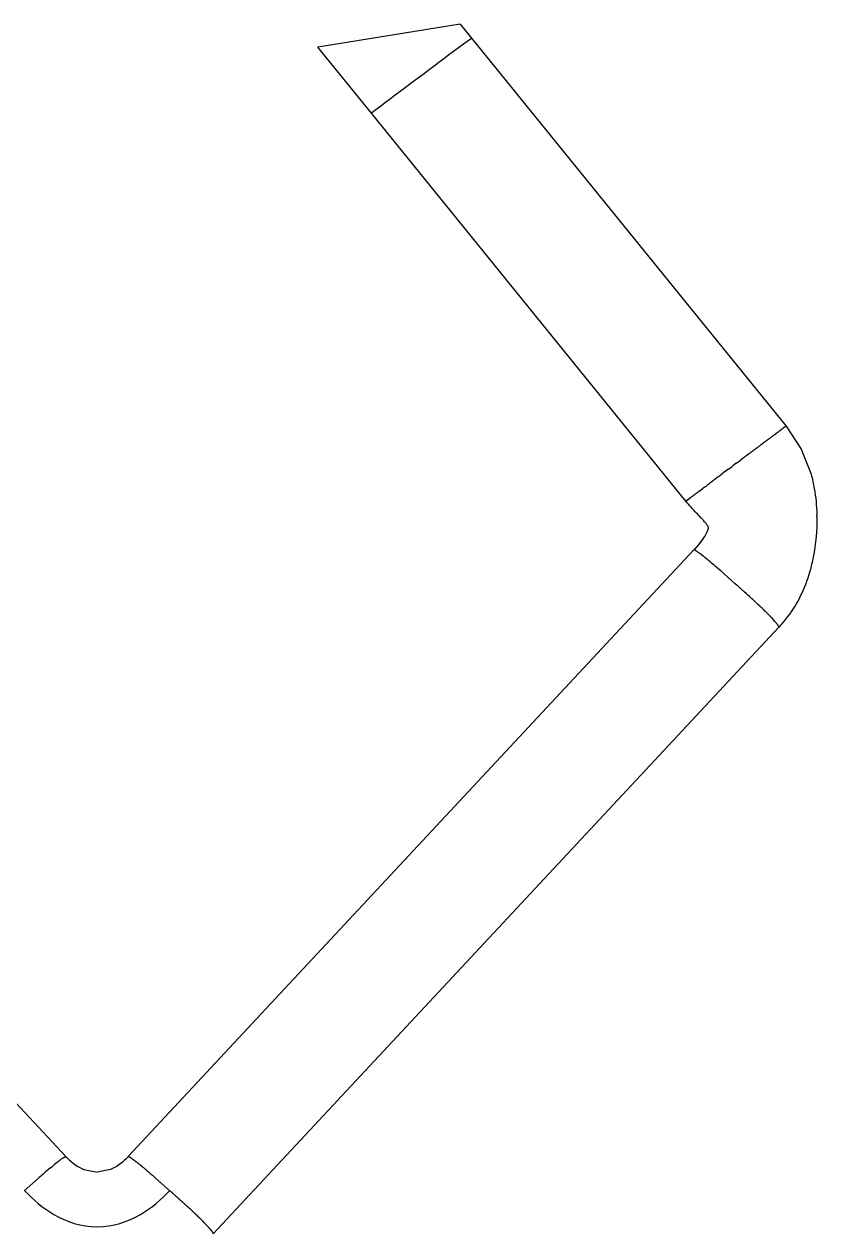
# Model space of a CAD drawing. Header units: millimetres. Extents: x 6152 to 28526, y 1087 to 12861.
# Drawn here: x 17667.9 to 17867.9, y 10639.9 to 10945.1 of the extents above; entities that cross this region are included whole.
import ezdxf

# ---------------------------------------------------------------- set-up
doc = ezdxf.new("R2010")
doc.units = ezdxf.units.MM
doc.header["$LTSCALE"] = 0.05

msp = doc.modelspace()

# ---------------------------------------------------------------- linework, layer by layer
for p, q in [((17777.95, 10945.06), (17743.63, 10939.55)), ((17777.95, 10945.06), (17780.82, 10941.53)), ((17780.82, 10941.53), (17860.17, 10843.63)), ((17743.63, 10939.55), (17742, 10939.29)), ((17755.54, 10922.59), (17742, 10939.29)), ((17756.67, 10923.46), (17755.54, 10922.59)), ((17834.9, 10824.69), (17755.54, 10922.59)), ((17856.34, 10840.8), (17856.23, 10840.72)), ((17856.34, 10840.8), (17856.4, 10840.84)), ((17856.56, 10840.96), (17856.49, 10840.91)), ((17856.56, 10840.96), (17856.57, 10840.97)), ((17856.67, 10841.04), (17856.57, 10840.97)), ((17856.67, 10841.04), (17856.73, 10841.09)), ((17856.88, 10841.2), (17856.81, 10841.15)), ((17856.88, 10841.2), (17856.89, 10841.21)), ((17856.98, 10841.28), (17856.89, 10841.21)), ((17857.08, 10841.35), (17857.03, 10841.31)), ((17857.18, 10841.43), (17857.12, 10841.38)), ((17857.18, 10841.43), (17857.19, 10841.43)), ((17857.28, 10841.5), (17857.19, 10841.43)), ((17857.28, 10841.5), (17857.34, 10841.54)), ((17857.47, 10841.64), (17857.41, 10841.59)), ((17857.47, 10841.64), (17857.48, 10841.65)), ((17857.57, 10841.71), (17857.48, 10841.65)), ((17857.57, 10841.71), (17857.62, 10841.75)), ((17857.75, 10841.85), (17857.69, 10841.8)), ((17857.75, 10841.85), (17857.82, 10841.9)), ((17857.84, 10841.91), (17857.96, 10842)), ((17858.01, 10842.04), (17858.09, 10842.1)), ((17858.1, 10842.11), (17858.15, 10842.15)), ((17858.18, 10842.17), (17858.15, 10842.15)), ((17858.18, 10842.17), (17858.22, 10842.2)), ((17858.27, 10842.23), (17858.22, 10842.2)), ((17858.35, 10842.29), (17858.29, 10842.25)), ((17858.43, 10842.35), (17858.35, 10842.29)), ((17858.35, 10842.29), (17858.35, 10842.29)), ((17858.43, 10842.35), (17858.48, 10842.39)), ((17858.51, 10842.41), (17858.48, 10842.39)), ((17858.51, 10842.41), (17858.54, 10842.43)), ((17858.58, 10842.47), (17858.54, 10842.43)), ((17858.66, 10842.52), (17858.6, 10842.48)), ((17858.66, 10842.52), (17858.71, 10842.57)), ((17858.73, 10842.58), (17858.77, 10842.61)), ((17858.8, 10842.63), (17858.77, 10842.61)), ((17858.8, 10842.63), (17858.83, 10842.65)), ((17858.87, 10842.68), (17858.83, 10842.65)), ((17858.94, 10842.73), (17858.88, 10842.69)), ((17858.94, 10842.73), (17858.98, 10842.77)), ((17859, 10842.78), (17858.98, 10842.77)), ((17859, 10842.78), (17859.03, 10842.8)), ((17859.06, 10842.82), (17859.03, 10842.8)), ((17859.06, 10842.82), (17859.09, 10842.85)), ((17859.12, 10842.87), (17859.09, 10842.85)), ((17859.12, 10842.87), (17859.15, 10842.89)), ((17859.18, 10842.91), (17859.15, 10842.89)), ((17859.18, 10842.91), (17859.21, 10842.93)), ((17859.23, 10842.95), (17859.21, 10842.93)), ((17859.23, 10842.95), (17859.26, 10842.97)), ((17859.28, 10842.99), (17859.26, 10842.97)), ((17859.28, 10842.99), (17859.31, 10843.01)), ((17859.33, 10843.02), (17859.31, 10843.01)), ((17859.33, 10843.02), (17859.36, 10843.04)), ((17859.38, 10843.06), (17859.36, 10843.04)), ((17859.38, 10843.06), (17859.4, 10843.08)), ((17859.43, 10843.09), (17859.45, 10843.11)), ((17859.47, 10843.13), (17859.53, 10843.17)), ((17859.55, 10843.19), (17859.57, 10843.2)), ((17859.77, 10843.35), (17859.57, 10843.2)), ((17859.77, 10843.35), (17859.79, 10843.36)), ((17859.82, 10843.38), (17859.83, 10843.39)), ((17859.86, 10843.41), (17859.87, 10843.42)), ((17859.9, 10843.44), (17859.91, 10843.45)), ((17859.94, 10843.47), (17859.91, 10843.45)), ((17859.94, 10843.47), (17859.95, 10843.47)), ((17859.97, 10843.49), (17859.95, 10843.47)), ((17859.97, 10843.49), (17859.98, 10843.5)), ((17860, 10843.52), (17859.98, 10843.5)), ((17860.03, 10843.54), (17860.01, 10843.52)), ((17860.08, 10843.57), (17860.03, 10843.54)), ((17860.08, 10843.57), (17860.1, 10843.58)), ((17860.1, 10843.59), (17860.12, 10843.6)), ((17860.1, 10843.59), (17860.1, 10843.58)), ((17860.12, 10843.6), (17860.13, 10843.61)), ((17860.12, 10843.6), (17860.12, 10843.6)), ((17860.14, 10843.61), (17860.13, 10843.61)), ((17860.14, 10843.61), (17860.15, 10843.62)), ((17860.15, 10843.62), (17860.15, 10843.62)), ((17860.15, 10843.62), (17860.16, 10843.62)), ((17860.17, 10843.63), (17860.16, 10843.63)), ((17860.16, 10843.62), (17860.16, 10843.63)), ((17860.16, 10843.62), (17860.16, 10843.62)), ((17860.17, 10843.63), (17860.17, 10843.63)), ((17860.17, 10843.63), (17860.17, 10843.63)), ((17852.19, 10837.69), (17852.28, 10837.76)), ((17852.33, 10837.8), (17852.42, 10837.87)), ((17852.43, 10837.88), (17852.42, 10837.87)), ((17852.43, 10837.88), (17852.56, 10837.97)), ((17852.71, 10838.09), (17852.84, 10838.18)), ((17852.89, 10838.22), (17852.97, 10838.28)), ((17852.98, 10838.29), (17852.97, 10838.28)), ((17852.98, 10838.29), (17853.1, 10838.38)), ((17853.14, 10838.4), (17853.22, 10838.47)), ((17853.25, 10838.49), (17853.36, 10838.57)), ((17853.49, 10838.67), (17853.48, 10838.66)), ((17853.49, 10838.67), (17853.61, 10838.76)), ((17853.75, 10838.86), (17853.85, 10838.94)), ((17853.98, 10839.04), (17854.08, 10839.11)), ((17854.21, 10839.21), (17854.3, 10839.28)), ((17854.43, 10839.37), (17854.52, 10839.44)), ((17854.72, 10839.59), (17854.63, 10839.52)), ((17854.72, 10839.59), (17854.73, 10839.6)), ((17854.86, 10839.69), (17854.73, 10839.6)), ((17855.13, 10839.89), (17855.02, 10839.81)), ((17855.13, 10839.89), (17855.13, 10839.9)), ((17855.51, 10840.18), (17855.52, 10840.18)), ((17855.64, 10840.27), (17855.52, 10840.18)), ((17855.88, 10840.45), (17855.79, 10840.39)), ((17856, 10840.54), (17855.88, 10840.46)), ((17855.88, 10840.45), (17855.88, 10840.46)), ((17856, 10840.54), (17856.06, 10840.59)), ((17856.23, 10840.72), (17856.15, 10840.65)), ((17856.23, 10840.72), (17856.23, 10840.72)), ((17847.76, 10834.38), (17848.71, 10835.09)), ((17848.8, 10835.16), (17848.91, 10835.24)), ((17849.56, 10835.73), (17848.91, 10835.24)), ((17849.56, 10835.73), (17849.65, 10835.79)), ((17850.86, 10836.7), (17850.79, 10836.65)), ((17850.86, 10836.7), (17851, 10836.81)), ((17851.09, 10836.87), (17851, 10836.81)), ((17851.2, 10836.95), (17851.11, 10836.89)), ((17851.31, 10837.03), (17851.22, 10836.97)), ((17851.31, 10837.03), (17851.32, 10837.05)), ((17851.41, 10837.12), (17851.32, 10837.05)), ((17851.41, 10837.12), (17851.53, 10837.2)), ((17851.89, 10837.47), (17851.53, 10837.2)), ((17851.89, 10837.47), (17851.98, 10837.54)), ((17852.04, 10837.58), (17852.13, 10837.65)), ((17844.12, 10831.65), (17844.1, 10831.64)), ((17845.49, 10832.68), (17844.24, 10831.74)), ((17845.64, 10832.79), (17846.56, 10833.48)), ((17846.66, 10833.55), (17846.68, 10833.57)), ((17847.62, 10834.28), (17846.68, 10833.57)), ((17839.76, 10828.37), (17840.19, 10828.7)), ((17840.62, 10829.02), (17840.42, 10828.87)), ((17840.74, 10829.11), (17840.65, 10829.04)), ((17840.8, 10829.16), (17840.87, 10829.21)), ((17840.98, 10829.29), (17841.05, 10829.35)), ((17841.16, 10829.42), (17841.14, 10829.41)), ((17841.27, 10829.51), (17841.2, 10829.46)), ((17841.39, 10829.6), (17841.32, 10829.55)), ((17841.61, 10829.77), (17841.41, 10829.61)), ((17841.61, 10829.77), (17841.67, 10829.81)), ((17841.72, 10829.85), (17841.67, 10829.81)), ((17841.83, 10829.93), (17841.75, 10829.87)), ((17841.83, 10829.93), (17842.07, 10830.11)), ((17842.59, 10830.5), (17842.22, 10830.22)), ((17842.81, 10830.66), (17842.67, 10830.56)), ((17842.81, 10830.66), (17842.82, 10830.67)), ((17843.02, 10830.82), (17842.82, 10830.67)), ((17843.23, 10830.98), (17843.11, 10830.89)), ((17843.23, 10830.98), (17843.26, 10831)), ((17843.43, 10831.13), (17843.54, 10831.21)), ((17843.84, 10831.44), (17843.83, 10831.43)), ((17836.03, 10825.56), (17835.06, 10824.82)), ((17835.12, 10824.87), (17836, 10825.53)), ((17836.07, 10825.59), (17836.03, 10825.56)), ((17836.07, 10825.59), (17836.2, 10825.69)), ((17836.22, 10825.71), (17836.2, 10825.69)), ((17836.22, 10825.71), (17836.25, 10825.73)), ((17836.28, 10825.76), (17836.25, 10825.73)), ((17836.28, 10825.76), (17836.31, 10825.77)), ((17836.35, 10825.81), (17836.31, 10825.77)), ((17836.46, 10825.89), (17836.36, 10825.82)), ((17836.46, 10825.89), (17836.48, 10825.91)), ((17836.53, 10825.95), (17836.48, 10825.91)), ((17836.57, 10825.98), (17836.55, 10825.96)), ((17836.61, 10826), (17836.58, 10825.98)), ((17836.64, 10826.02), (17836.62, 10826.01)), ((17836.78, 10826.13), (17836.81, 10826.15)), ((17836.81, 10826.16), (17836.85, 10826.18)), ((17836.94, 10826.25), (17836.85, 10826.18)), ((17836.98, 10826.29), (17836.94, 10826.25)), ((17836.94, 10826.25), (17836.94, 10826.25)), ((17837.03, 10826.32), (17836.99, 10826.29)), ((17837.08, 10826.36), (17837.04, 10826.33)), ((17837.08, 10826.36), (17837.13, 10826.39)), ((17837.13, 10826.4), (17837.17, 10826.43)), ((17837.13, 10826.4), (17837.13, 10826.39)), ((17837.2, 10826.45), (17837.17, 10826.43)), ((17837.2, 10826.45), (17837.28, 10826.51)), ((17837.29, 10826.52), (17837.32, 10826.54)), ((17837.34, 10826.56), (17837.32, 10826.54)), ((17837.34, 10826.56), (17837.39, 10826.59)), ((17837.4, 10826.6), (17837.42, 10826.62)), ((17837.45, 10826.64), (17837.42, 10826.62)), ((17837.45, 10826.64), (17837.5, 10826.67)), ((17837.56, 10826.72), (17837.54, 10826.7)), ((17837.56, 10826.72), (17837.62, 10826.76)), ((17837.62, 10826.77), (17837.66, 10826.79)), ((17837.62, 10826.77), (17837.62, 10826.76)), ((17837.68, 10826.81), (17837.74, 10826.86)), ((17837.75, 10826.86), (17837.74, 10826.86)), ((17837.75, 10826.86), (17837.78, 10826.89)), ((17837.81, 10826.91), (17837.87, 10826.96)), ((17837.88, 10826.96), (17837.87, 10826.96)), ((17837.88, 10826.96), (17837.92, 10826.99)), ((17837.95, 10827.01), (17838.06, 10827.1)), ((17838.09, 10827.12), (17838.13, 10827.15)), ((17838.18, 10827.19), (17838.13, 10827.15)), ((17838.41, 10827.36), (17838.64, 10827.53)), ((17838.85, 10827.69), (17839.19, 10827.95)), ((17839.2, 10827.95), (17839.19, 10827.95)), ((17839.76, 10828.37), (17839.25, 10827.99)), ((17834.91, 10824.7), (17834.9, 10824.7)), ((17834.9, 10824.7), (17834.9, 10824.7)), ((17834.9, 10824.7), (17834.9, 10824.7)), ((17834.9, 10824.7), (17834.9, 10824.7)), ((17834.92, 10824.71), (17834.91, 10824.71)), ((17834.91, 10824.7), (17834.91, 10824.71)), ((17834.92, 10824.72), (17834.92, 10824.71)), ((17834.92, 10824.72), (17834.93, 10824.72)), ((17834.92, 10824.71), (17834.92, 10824.71)), ((17834.93, 10824.72), (17834.95, 10824.74)), ((17834.93, 10824.72), (17834.93, 10824.72)), ((17834.95, 10824.74), (17834.96, 10824.74)), ((17834.97, 10824.75), (17834.97, 10824.75)), ((17834.99, 10824.77), (17834.98, 10824.77)), ((17834.98, 10824.76), (17834.98, 10824.77)), ((17834.99, 10824.77), (17835, 10824.78)), ((17835.04, 10824.81), (17835, 10824.78)), ((17835.04, 10824.81), (17835.06, 10824.82)), ((17835.06, 10824.82), (17835.06, 10824.82)), ((17867.94, 10820.92), (17867.93, 10821.28)), ((17535.68, 10812.41), (17678.43, 10659.33)), ((17694.16, 10659.33), (17836.91, 10812.41)), ((17836.92, 10812.41), (17836.91, 10812.41)), ((17836.92, 10812.42), (17836.92, 10812.41)), ((17836.92, 10812.41), (17836.92, 10812.41)), ((17837.05, 10812.4), (17837.05, 10812.41)), ((17837.21, 10812.33), (17837.16, 10812.36)), ((17837.35, 10812.24), (17837.34, 10812.25)), ((17837.37, 10812.23), (17837.35, 10812.24)), ((17837.39, 10812.22), (17837.37, 10812.23)), ((17837.48, 10812.16), (17837.39, 10812.22)), ((17837.49, 10812.15), (17837.48, 10812.16)), ((17837.52, 10812.14), (17837.49, 10812.15)), ((17837.57, 10812.1), (17837.52, 10812.14)), ((17837.59, 10812.08), (17837.57, 10812.1)), ((17837.61, 10812.08), (17837.59, 10812.08)), ((17837.69, 10812.02), (17837.61, 10812.08)), ((17837.72, 10812), (17837.69, 10812.02)), ((17837.77, 10811.96), (17837.72, 10812)), ((17837.94, 10811.84), (17837.77, 10811.96)), ((17838.08, 10811.74), (17837.94, 10811.84)), ((17838.9, 10811.13), (17838.88, 10811.15)), ((17838.94, 10811.1), (17838.9, 10811.13)), ((17838.96, 10811.08), (17838.94, 10811.1)), ((17839.26, 10810.85), (17838.96, 10811.08)), ((17839.47, 10810.68), (17839.26, 10810.85)), ((17842.16, 10808.45), (17842.07, 10808.53)), ((17842.29, 10808.34), (17842.16, 10808.45)), ((17843.34, 10807.43), (17842.29, 10808.34)), ((17843.72, 10807.1), (17843.34, 10807.43)), ((17847.35, 10803.89), (17843.72, 10807.1)), ((17847.87, 10803.42), (17847.35, 10803.89)), ((17847.98, 10803.33), (17847.89, 10803.41)), ((17847.99, 10803.32), (17847.98, 10803.33)), ((17848.55, 10802.82), (17847.99, 10803.32)), ((17848.65, 10802.73), (17848.56, 10802.81)), ((17849.53, 10801.93), (17848.68, 10802.7)), ((17850.17, 10801.35), (17849.55, 10801.91)), ((17850.51, 10801.04), (17850.17, 10801.35)), ((17850.96, 10800.64), (17850.51, 10801.04)), ((17851.24, 10800.38), (17850.96, 10800.64)), ((17851.3, 10800.33), (17851.24, 10800.38)), ((17851.3, 10800.33), (17851.3, 10800.33)), ((17851.54, 10800.11), (17851.3, 10800.33)), ((17851.54, 10800.11), (17851.54, 10800.11)), ((17851.79, 10799.88), (17851.54, 10800.11)), ((17851.79, 10799.88), (17851.79, 10799.88)), ((17851.87, 10799.8), (17851.79, 10799.88)), ((17851.96, 10799.73), (17851.87, 10799.8)), ((17852.31, 10799.4), (17851.96, 10799.73)), ((17852.43, 10799.29), (17852.31, 10799.4)), ((17853.54, 10798.26), (17853, 10798.76)), ((17853.82, 10797.98), (17853.54, 10798.26)), ((17854.05, 10797.77), (17853.82, 10797.98)), ((17854.39, 10797.44), (17854.05, 10797.77)), ((17855.05, 10796.8), (17854.85, 10796.99)), ((17855.07, 10796.78), (17855.05, 10796.8)), ((17855.09, 10796.76), (17855.07, 10796.78)), ((17855.66, 10796.18), (17855.63, 10796.22)), ((17855.76, 10796.08), (17855.66, 10796.18)), ((17855.89, 10795.95), (17855.76, 10796.08)), ((17855.99, 10795.85), (17855.89, 10795.95)), ((17856.07, 10795.76), (17855.99, 10795.85)), ((17856.22, 10795.6), (17856.07, 10795.76)), ((17856.37, 10795.45), (17856.22, 10795.6)), ((17856.72, 10795.07), (17856.37, 10795.45)), ((17858.34, 10792.95), (17715.59, 10639.87)), ((17857.27, 10794.48), (17857.11, 10794.65)), ((17857.34, 10794.4), (17857.27, 10794.48)), ((17857.35, 10794.39), (17857.34, 10794.4)), ((17857.55, 10794.16), (17857.35, 10794.39)), ((17857.72, 10793.96), (17857.67, 10794.02)), ((17857.73, 10793.95), (17857.72, 10793.96)), ((17858.08, 10793.5), (17858.07, 10793.51)), ((17858.1, 10793.47), (17858.08, 10793.5)), ((17858.1, 10793.46), (17858.1, 10793.47)), ((17858.26, 10793.22), (17858.22, 10793.28)), ((17858.32, 10793.09), (17858.32, 10793.1)), ((17858.33, 10793.08), (17858.32, 10793.09)), ((17858.33, 10793.06), (17858.33, 10793.07)), ((17858.33, 10793.05), (17858.33, 10793.06)), ((17858.35, 10792.97), (17858.33, 10793.05)), ((17858.33, 10792.94), (17858.34, 10792.94)), ((17858.33, 10792.94), (17858.33, 10792.94)), ((17858.35, 10792.97), (17858.35, 10792.97)), ((17677.81, 10659.04), (17677.85, 10659.07)), ((17678.4, 10659.34), (17678.41, 10659.34)), ((17678.41, 10659.34), (17678.42, 10659.33)), ((17678.41, 10659.34), (17678.41, 10659.34)), ((17694.18, 10659.33), (17694.17, 10659.33)), ((17694.19, 10659.34), (17694.18, 10659.34)), ((17694.18, 10659.33), (17694.18, 10659.34)), ((17694.2, 10659.34), (17694.19, 10659.34)), ((17694.19, 10659.34), (17694.19, 10659.34)), ((17694.2, 10659.34), (17694.21, 10659.34)), ((17694.21, 10659.34), (17694.21, 10659.34)), ((17694.21, 10659.34), (17694.22, 10659.34)), ((17694.22, 10659.34), (17694.22, 10659.34)), ((17694.22, 10659.34), (17694.23, 10659.34)), ((17694.24, 10659.34), (17694.23, 10659.34)), ((17694.24, 10659.34), (17694.25, 10659.34)), ((17694.26, 10659.33), (17694.25, 10659.34)), ((17694.26, 10659.33), (17694.27, 10659.33)), ((17694.28, 10659.33), (17694.27, 10659.33)), ((17694.28, 10659.33), (17694.29, 10659.32)), ((17694.31, 10659.32), (17694.29, 10659.32)), ((17694.31, 10659.32), (17694.32, 10659.31)), ((17694.32, 10659.31), (17694.32, 10659.31)), ((17694.32, 10659.31), (17694.35, 10659.3)), ((17694.35, 10659.3), (17694.35, 10659.3)), ((17694.35, 10659.3), (17694.37, 10659.29)), ((17694.38, 10659.29), (17694.37, 10659.29)), ((17694.38, 10659.29), (17694.4, 10659.27)), ((17694.41, 10659.27), (17694.4, 10659.27)), ((17694.41, 10659.27), (17694.43, 10659.26)), ((17694.43, 10659.26), (17694.43, 10659.26)), ((17694.43, 10659.26), (17694.45, 10659.25)), ((17694.46, 10659.24), (17694.45, 10659.25)), ((17694.46, 10659.24), (17694.48, 10659.23)), ((17694.49, 10659.23), (17694.48, 10659.23)), ((17694.49, 10659.23), (17694.52, 10659.21)), ((17694.52, 10659.21), (17694.52, 10659.21)), ((17694.52, 10659.21), (17694.53, 10659.2)), ((17694.55, 10659.19), (17694.53, 10659.2)), ((17694.55, 10659.19), (17694.57, 10659.18)), ((17694.58, 10659.17), (17694.57, 10659.18)), ((17694.58, 10659.17), (17694.61, 10659.15)), ((17694.62, 10659.15), (17694.61, 10659.15)), ((17694.62, 10659.15), (17694.67, 10659.11)), ((17694.69, 10659.1), (17694.67, 10659.11)), ((17694.69, 10659.1), (17694.72, 10659.08)), ((17694.72, 10659.08), (17694.72, 10659.08)), ((17694.72, 10659.08), (17694.75, 10659.06)), ((17694.77, 10659.05), (17694.75, 10659.06)), ((17694.77, 10659.05), (17694.79, 10659.04)), ((17694.8, 10659.03), (17694.79, 10659.04)), ((17694.8, 10659.03), (17694.83, 10659.01)), ((17694.84, 10659), (17694.83, 10659.01)), ((17694.84, 10659), (17694.88, 10658.97)), ((17694.88, 10658.97), (17694.9, 10658.96)), ((17694.92, 10658.94), (17694.9, 10658.96)), ((17694.92, 10658.94), (17694.95, 10658.92)), ((17694.97, 10658.92), (17694.95, 10658.92)), ((17694.97, 10658.92), (17695.03, 10658.87)), ((17695.05, 10658.86), (17695.03, 10658.87)), ((17695.05, 10658.86), (17695.11, 10658.81)), ((17695.13, 10658.8), (17695.11, 10658.81)), ((17695.13, 10658.8), (17695.22, 10658.74)), ((17695.22, 10658.74), (17695.25, 10658.72)), ((17695.26, 10658.7), (17695.25, 10658.72)), ((17695.26, 10658.7), (17695.3, 10658.68)), ((17695.31, 10658.67), (17695.33, 10658.66)), ((17695.36, 10658.64), (17695.33, 10658.66)), ((17695.36, 10658.64), (17695.39, 10658.61)), ((17695.4, 10658.6), (17695.39, 10658.61)), ((17695.4, 10658.6), (17695.45, 10658.57)), ((17695.45, 10658.57), (17695.48, 10658.55)), ((17695.5, 10658.53), (17695.48, 10658.55)), ((17695.5, 10658.53), (17695.54, 10658.5)), ((17695.55, 10658.5), (17695.57, 10658.48)), ((17695.6, 10658.46), (17695.57, 10658.48)), ((17695.6, 10658.46), (17695.63, 10658.43)), ((17695.65, 10658.42), (17695.63, 10658.43)), ((17695.65, 10658.42), (17695.7, 10658.39)), ((17695.7, 10658.38), (17695.73, 10658.36)), ((17695.75, 10658.34), (17695.73, 10658.36)), ((17695.75, 10658.34), (17695.8, 10658.31)), ((17695.81, 10658.3), (17695.83, 10658.29)), ((17695.86, 10658.26), (17695.83, 10658.29)), ((17695.86, 10658.26), (17695.9, 10658.23)), ((17695.92, 10658.22), (17695.9, 10658.23)), ((17695.92, 10658.22), (17695.97, 10658.18)), ((17695.97, 10658.18), (17696, 10658.15)), ((17696.03, 10658.14), (17696, 10658.15)), ((17696.03, 10658.14), (17696.08, 10658.1)), ((17696.09, 10658.09), (17696.11, 10658.07)), ((17696.15, 10658.05), (17696.11, 10658.07)), ((17696.15, 10658.05), (17696.19, 10658.01)), ((17696.21, 10658), (17696.19, 10658.01)), ((17696.21, 10658), (17696.26, 10657.96)), ((17696.27, 10657.95), (17696.3, 10657.93)), ((17696.33, 10657.9), (17696.3, 10657.93)), ((17696.33, 10657.9), (17696.38, 10657.87)), ((17696.39, 10657.86), (17696.38, 10657.87)), ((17696.39, 10657.86), (17696.42, 10657.83)), ((17696.46, 10657.81), (17696.42, 10657.83)), ((17696.46, 10657.81), (17696.5, 10657.77)), ((17696.52, 10657.75), (17696.5, 10657.77)), ((17696.52, 10657.75), (17696.58, 10657.71)), ((17696.59, 10657.7), (17696.62, 10657.67)), ((17696.65, 10657.65), (17696.62, 10657.67)), ((17674.53, 10656.51), (17674.95, 10656.86)), ((17674.95, 10656.86), (17674.97, 10656.87)), ((17674.97, 10656.87), (17675.05, 10656.94)), ((17675.05, 10656.94), (17675.08, 10656.96)), ((17675.08, 10656.96), (17675.14, 10657.01)), ((17675.14, 10657.01), (17675.29, 10657.13)), ((17675.29, 10657.13), (17675.37, 10657.2)), ((17675.37, 10657.2), (17675.39, 10657.21)), ((17675.39, 10657.21), (17675.44, 10657.25)), ((17675.45, 10657.26), (17675.52, 10657.32)), ((17675.53, 10657.32), (17675.66, 10657.43)), ((17675.66, 10657.43), (17675.67, 10657.43)), ((17696.65, 10657.65), (17696.71, 10657.61)), ((17696.72, 10657.6), (17696.75, 10657.57)), ((17696.79, 10657.54), (17696.75, 10657.57)), ((17696.79, 10657.54), (17696.84, 10657.5)), ((17696.86, 10657.49), (17696.84, 10657.5)), ((17696.86, 10657.49), (17696.9, 10657.45)), ((17696.95, 10657.42), (17696.9, 10657.45)), ((17696.95, 10657.42), (17696.97, 10657.4)), ((17697, 10657.38), (17696.97, 10657.4)), ((17697, 10657.38), (17697.06, 10657.32)), ((17697.07, 10657.32), (17697.11, 10657.29)), ((17697.14, 10657.26), (17697.11, 10657.29)), ((17697.14, 10657.26), (17697.2, 10657.21)), ((17697.22, 10657.2), (17697.2, 10657.21)), ((17697.22, 10657.2), (17697.25, 10657.17)), ((17697.3, 10657.13), (17697.25, 10657.17)), ((17697.3, 10657.13), (17697.35, 10657.09)), ((17697.38, 10657.07), (17697.35, 10657.09)), ((17697.38, 10657.07), (17697.45, 10657.01)), ((17697.45, 10657.01), (17697.51, 10656.96)), ((17697.54, 10656.94), (17697.51, 10656.96)), ((17697.54, 10656.94), (17697.61, 10656.88)), ((17697.64, 10656.86), (17697.61, 10656.88)), ((17697.64, 10656.86), (17697.66, 10656.84)), ((17697.7, 10656.8), (17697.66, 10656.84)), ((17697.7, 10656.8), (17697.77, 10656.75)), ((17697.79, 10656.73), (17697.77, 10656.75)), ((17697.79, 10656.73), (17697.93, 10656.61)), ((17697.97, 10656.58), (17697.93, 10656.61)), ((17697.97, 10656.58), (17698.05, 10656.52)), ((17698.07, 10656.5), (17698.05, 10656.52)), ((17698.07, 10656.5), (17698.11, 10656.47)), ((17698.15, 10656.43), (17698.11, 10656.47)), ((17698.15, 10656.43), (17698.23, 10656.37)), ((17698.25, 10656.35), (17698.23, 10656.37)), ((17698.25, 10656.35), (17698.41, 10656.21)), ((17698.45, 10656.18), (17698.41, 10656.21)), ((17698.45, 10656.18), (17698.54, 10656.1)), ((17698.55, 10656.1), (17698.6, 10656.05)), ((17698.65, 10656.01), (17698.6, 10656.05)), ((17698.65, 10656.01), (17698.74, 10655.94)), ((17698.76, 10655.92), (17698.74, 10655.94)), ((17698.76, 10655.92), (17698.81, 10655.88)), ((17698.86, 10655.83), (17698.81, 10655.88)), ((17698.86, 10655.83), (17698.94, 10655.76)), ((17698.97, 10655.74), (17698.94, 10655.76)), ((17698.97, 10655.74), (17699.16, 10655.58)), ((17699.2, 10655.54), (17699.16, 10655.58)), ((17699.2, 10655.54), (17699.3, 10655.45)), ((17699.32, 10655.44), (17699.38, 10655.39)), ((17699.44, 10655.34), (17699.38, 10655.39)), ((17699.44, 10655.34), (17699.53, 10655.26)), ((17699.56, 10655.23), (17699.53, 10655.26)), ((17699.56, 10655.23), (17699.61, 10655.19)), ((17699.64, 10655.17), (17699.61, 10655.19)), ((17699.64, 10655.17), (17699.69, 10655.12)), ((17699.72, 10655.09), (17699.69, 10655.12)), ((17699.72, 10655.09), (17699.77, 10655.05)), ((17699.8, 10655.02), (17699.77, 10655.05)), ((17699.8, 10655.02), (17699.85, 10654.98)), ((17699.89, 10654.95), (17699.85, 10654.98)), ((17699.89, 10654.95), (17699.93, 10654.91)), ((17699.97, 10654.88), (17699.93, 10654.91)), ((17699.97, 10654.88), (17700.02, 10654.84)), ((17700.06, 10654.8), (17700.02, 10654.84)), ((17700.06, 10654.8), (17700.1, 10654.77)), ((17700.14, 10654.73), (17700.1, 10654.77)), ((17700.14, 10654.73), (17700.19, 10654.69)), ((17700.23, 10654.65), (17700.19, 10654.69)), ((17700.23, 10654.65), (17700.27, 10654.62)), ((17700.32, 10654.58), (17700.27, 10654.62)), ((17667.89, 10650.71), (17671.51, 10653.91)), ((17671.6, 10653.99), (17671.69, 10654.07)), ((17700.32, 10654.58), (17700.36, 10654.54)), ((17700.41, 10654.5), (17700.36, 10654.54)), ((17700.41, 10654.5), (17700.45, 10654.47)), ((17700.5, 10654.42), (17700.45, 10654.47)), ((17700.5, 10654.42), (17700.53, 10654.39)), ((17700.59, 10654.34), (17700.53, 10654.39)), ((17700.59, 10654.34), (17700.62, 10654.31)), ((17700.68, 10654.26), (17700.62, 10654.31)), ((17700.68, 10654.26), (17700.71, 10654.23)), ((17700.78, 10654.18), (17700.71, 10654.23)), ((17700.78, 10654.18), (17700.92, 10654.05)), ((17700.98, 10654), (17700.92, 10654.05)), ((17704.68, 10650.73), (17701.07, 10653.92)), ((17704.62, 10650.79), (17704.62, 10650.78)), ((17704.68, 10650.73), (17704.82, 10650.61)), ((17704.9, 10650.54), (17704.94, 10650.5)), ((17705.01, 10650.44), (17705.06, 10650.39)), ((17705.13, 10650.33), (17705.19, 10650.28)), ((17705.23, 10650.24), (17705.31, 10650.17)), ((17705.35, 10650.13), (17705.44, 10650.05)), ((17705.46, 10650.03), (17705.56, 10649.94)), ((17705.81, 10649.72), (17705.56, 10649.94)), ((17705.92, 10649.62), (17705.82, 10649.71)), ((17706.04, 10649.51), (17705.95, 10649.59)), ((17706.04, 10649.51), (17706.09, 10649.47)), ((17706.16, 10649.4), (17706.09, 10649.47)), ((17706.16, 10649.4), (17706.22, 10649.35)), ((17706.28, 10649.29), (17706.22, 10649.35)), ((17706.28, 10649.29), (17706.36, 10649.23)), ((17706.41, 10649.18), (17706.36, 10649.23)), ((17706.41, 10649.18), (17706.49, 10649.1)), ((17706.53, 10649.07), (17706.49, 10649.1)), ((17706.53, 10649.07), (17706.63, 10648.98)), ((17706.68, 10648.93), (17706.63, 10648.98)), ((17706.68, 10648.93), (17706.77, 10648.85)), ((17707.03, 10648.62), (17706.77, 10648.85)), ((17707.17, 10648.49), (17707.05, 10648.6)), ((17707.29, 10648.39), (17707.19, 10648.47)), ((17707.29, 10648.39), (17707.34, 10648.34)), ((17707.42, 10648.27), (17707.34, 10648.34)), ((17707.42, 10648.27), (17707.48, 10648.21)), ((17707.55, 10648.15), (17707.48, 10648.21)), ((17707.55, 10648.15), (17707.62, 10648.08)), ((17707.68, 10648.03), (17707.62, 10648.08)), ((17707.68, 10648.03), (17707.77, 10647.95)), ((17707.83, 10647.89), (17707.77, 10647.95)), ((17707.83, 10647.89), (17707.92, 10647.81)), ((17707.95, 10647.78), (17708.07, 10647.68)), ((17708.09, 10647.66), (17708.07, 10647.68)), ((17708.09, 10647.66), (17708.14, 10647.61)), ((17708.17, 10647.59), (17708.14, 10647.61)), ((17708.17, 10647.59), (17708.22, 10647.54)), ((17708.24, 10647.52), (17708.22, 10647.54)), ((17708.24, 10647.52), (17708.29, 10647.47)), ((17708.32, 10647.45), (17708.29, 10647.47)), ((17708.32, 10647.45), (17708.37, 10647.4)), ((17708.39, 10647.38), (17708.37, 10647.4)), ((17708.39, 10647.38), (17708.45, 10647.33)), ((17708.47, 10647.31), (17708.45, 10647.33)), ((17708.47, 10647.31), (17708.52, 10647.26)), ((17708.55, 10647.24), (17708.52, 10647.26)), ((17708.55, 10647.24), (17708.6, 10647.19)), ((17708.63, 10647.17), (17708.6, 10647.19)), ((17708.63, 10647.17), (17708.68, 10647.12)), ((17708.71, 10647.1), (17708.68, 10647.12)), ((17708.71, 10647.1), (17708.76, 10647.04)), ((17708.79, 10647.03), (17708.76, 10647.04)), ((17708.79, 10647.03), (17708.85, 10646.97)), ((17708.87, 10646.95), (17708.85, 10646.97)), ((17708.87, 10646.95), (17708.93, 10646.89)), ((17708.95, 10646.87), (17709.01, 10646.82)), ((17709.03, 10646.8), (17709.1, 10646.74)), ((17709.12, 10646.72), (17709.14, 10646.7)), ((17709.16, 10646.68), (17709.19, 10646.65)), ((17709.27, 10646.58), (17709.23, 10646.62)), ((17709.27, 10646.58), (17709.32, 10646.54)), ((17709.43, 10646.43), (17709.36, 10646.5)), ((17710.32, 10645.61), (17710.25, 10645.68)), ((17710.32, 10645.61), (17710.38, 10645.55)), ((17710.42, 10645.51), (17710.38, 10645.55)), ((17710.42, 10645.51), (17710.49, 10645.45)), ((17710.54, 10645.4), (17710.49, 10645.45)), ((17710.54, 10645.4), (17710.58, 10645.36)), ((17710.6, 10645.34), (17710.58, 10645.36)), ((17710.6, 10645.34), (17710.71, 10645.24)), ((17710.74, 10645.22), (17710.71, 10645.24)), ((17710.74, 10645.22), (17710.83, 10645.13)), ((17710.86, 10645.1), (17710.83, 10645.13)), ((17710.86, 10645.1), (17710.89, 10645.07)), ((17710.9, 10645.06), (17710.95, 10645.01)), ((17710.99, 10644.98), (17710.95, 10645.01)), ((17711.03, 10644.94), (17711.13, 10644.84)), ((17711.23, 10644.75), (17711.18, 10644.79)), ((17711.3, 10644.68), (17711.24, 10644.74)), ((17711.3, 10644.68), (17711.36, 10644.62)), ((17711.38, 10644.61), (17711.43, 10644.55)), ((17711.45, 10644.54), (17711.5, 10644.48)), ((17711.52, 10644.47), (17711.5, 10644.48)), ((17711.52, 10644.47), (17711.57, 10644.42)), ((17711.59, 10644.4), (17711.57, 10644.42)), ((17711.59, 10644.4), (17711.64, 10644.36)), ((17711.66, 10644.33), (17711.64, 10644.36)), ((17711.66, 10644.33), (17711.69, 10644.3)), ((17711.73, 10644.27), (17711.69, 10644.3)), ((17711.73, 10644.27), (17711.76, 10644.23)), ((17711.79, 10644.21), (17711.76, 10644.23)), ((17711.79, 10644.21), (17711.83, 10644.17)), ((17711.86, 10644.14), (17711.83, 10644.17)), ((17711.86, 10644.14), (17711.89, 10644.12)), ((17711.92, 10644.09), (17711.89, 10644.12)), ((17711.92, 10644.09), (17711.94, 10644.06)), ((17711.98, 10644.03), (17711.94, 10644.06)), ((17711.98, 10644.03), (17712, 10644)), ((17712.04, 10643.97), (17712, 10644)), ((17712.04, 10643.97), (17712.06, 10643.95)), ((17712.09, 10643.91), (17712.06, 10643.95)), ((17712.09, 10643.91), (17712.11, 10643.9)), ((17712.15, 10643.86), (17712.11, 10643.9)), ((17712.15, 10643.86), (17712.16, 10643.85)), ((17712.2, 10643.81), (17712.16, 10643.85)), ((17712.2, 10643.81), (17712.21, 10643.8)), ((17712.25, 10643.76), (17712.21, 10643.8)), ((17712.25, 10643.76), (17712.26, 10643.75)), ((17712.3, 10643.71), (17712.26, 10643.75)), ((17712.3, 10643.71), (17712.32, 10643.69)), ((17712.35, 10643.66), (17712.32, 10643.69)), ((17712.35, 10643.66), (17712.38, 10643.64)), ((17712.4, 10643.62), (17712.38, 10643.64)), ((17712.4, 10643.62), (17712.43, 10643.58)), ((17712.44, 10643.57), (17712.43, 10643.58)), ((17712.44, 10643.57), (17712.48, 10643.53)), ((17712.49, 10643.53), (17712.53, 10643.48)), ((17712.57, 10643.45), (17712.53, 10643.48)), ((17712.57, 10643.45), (17712.58, 10643.43)), ((17712.61, 10643.41), (17712.58, 10643.43)), ((17712.61, 10643.41), (17712.63, 10643.39)), ((17712.65, 10643.37), (17712.63, 10643.39)), ((17712.65, 10643.37), (17712.67, 10643.34)), ((17712.68, 10643.33), (17712.67, 10643.34)), ((17712.68, 10643.33), (17712.71, 10643.3)), ((17712.72, 10643.29), (17712.76, 10643.26)), ((17712.79, 10643.22), (17712.76, 10643.26)), ((17712.82, 10643.19), (17712.8, 10643.22)), ((17712.82, 10643.19), (17712.83, 10643.18)), ((17712.85, 10643.16), (17712.83, 10643.18)), ((17712.85, 10643.16), (17712.87, 10643.14)), ((17712.91, 10643.09), (17712.87, 10643.14)), ((17712.91, 10643.09), (17712.94, 10643.06)), ((17712.97, 10643.03), (17712.94, 10643.06)), ((17713.03, 10642.97), (17712.98, 10643.03)), ((17713.03, 10642.97), (17713.07, 10642.94)), ((17713.09, 10642.92), (17713.07, 10642.94)), ((17713.09, 10642.92), (17713.11, 10642.89)), ((17713.14, 10642.86), (17713.11, 10642.89)), ((17713.2, 10642.8), (17713.15, 10642.85)), ((17713.2, 10642.8), (17713.23, 10642.76)), ((17713.25, 10642.75), (17713.23, 10642.76)), ((17713.25, 10642.75), (17713.31, 10642.68)), ((17713.35, 10642.64), (17713.31, 10642.68)), ((17713.35, 10642.64), (17713.39, 10642.6)), ((17713.4, 10642.59), (17713.39, 10642.6)), ((17713.4, 10642.59), (17713.47, 10642.52)), ((17713.5, 10642.49), (17713.47, 10642.52)), ((17713.5, 10642.49), (17713.61, 10642.36)), ((17713.64, 10642.34), (17713.61, 10642.36)), ((17713.64, 10642.34), (17713.77, 10642.19)), ((17713.82, 10642.15), (17713.77, 10642.19)), ((17713.82, 10642.15), (17713.85, 10642.11)), ((17713.86, 10642.1), (17713.85, 10642.11)), ((17713.86, 10642.1), (17713.93, 10642.02)), ((17713.95, 10642), (17713.93, 10642.02)), ((17713.95, 10642), (17714.04, 10641.9)), ((17714.08, 10641.87), (17714.04, 10641.9)), ((17714.08, 10641.87), (17714.1, 10641.85)), ((17714.12, 10641.82), (17714.1, 10641.85)), ((17714.12, 10641.82), (17714.15, 10641.79)), ((17714.16, 10641.78), (17714.15, 10641.79)), ((17714.16, 10641.78), (17714.21, 10641.73)), ((17714.25, 10641.69), (17714.21, 10641.73)), ((17714.25, 10641.69), (17714.26, 10641.67)), ((17714.29, 10641.64), (17714.26, 10641.67)), ((17714.29, 10641.64), (17714.31, 10641.62)), ((17714.33, 10641.6), (17714.31, 10641.62)), ((17714.33, 10641.6), (17714.36, 10641.56)), ((17714.36, 10641.56), (17714.41, 10641.51)), ((17714.44, 10641.48), (17714.41, 10641.51)), ((17714.44, 10641.48), (17714.46, 10641.46)), ((17714.48, 10641.44), (17714.46, 10641.46)), ((17714.48, 10641.44), (17714.5, 10641.41)), ((17714.51, 10641.4), (17714.5, 10641.41)), ((17714.51, 10641.4), (17714.55, 10641.36)), ((17714.58, 10641.32), (17714.55, 10641.36)), ((17714.58, 10641.32), (17714.59, 10641.31)), ((17714.62, 10641.28), (17714.59, 10641.31)), ((17714.62, 10641.28), (17714.64, 10641.26)), ((17714.65, 10641.25), (17714.64, 10641.26)), ((17714.65, 10641.25), (17714.68, 10641.21)), ((17714.68, 10641.21), (17714.72, 10641.17)), ((17714.74, 10641.14), (17714.72, 10641.17)), ((17714.74, 10641.14), (17714.75, 10641.13)), ((17714.77, 10641.11), (17714.75, 10641.13)), ((17714.77, 10641.11), (17714.79, 10641.09)), ((17714.8, 10641.08), (17714.79, 10641.09)), ((17714.8, 10641.08), (17714.86, 10641.01)), ((17714.88, 10640.99), (17714.86, 10641.01)), ((17714.88, 10640.99), (17714.89, 10640.97)), ((17714.9, 10640.96), (17714.89, 10640.97)), ((17714.9, 10640.96), (17714.92, 10640.94)), ((17714.93, 10640.93), (17714.92, 10640.94)), ((17714.93, 10640.93), (17714.94, 10640.91)), ((17714.96, 10640.89), (17714.94, 10640.91)), ((17714.96, 10640.89), (17714.98, 10640.87)), ((17714.99, 10640.85), (17714.98, 10640.87)), ((17714.99, 10640.85), (17715, 10640.83)), ((17715.01, 10640.82), (17715, 10640.83)), ((17715.01, 10640.82), (17715.03, 10640.8)), ((17715.03, 10640.8), (17715.03, 10640.8)), ((17715.03, 10640.8), (17715.08, 10640.74)), ((17715.09, 10640.73), (17715.08, 10640.74)), ((17715.09, 10640.73), (17715.1, 10640.71)), ((17715.11, 10640.7), (17715.1, 10640.71)), ((17715.11, 10640.7), (17715.12, 10640.68)), ((17715.13, 10640.68), (17715.17, 10640.63)), ((17715.18, 10640.62), (17715.17, 10640.63)), ((17715.18, 10640.62), (17715.2, 10640.59)), ((17715.21, 10640.57), (17715.2, 10640.59)), ((17715.21, 10640.57), (17715.23, 10640.54)), ((17715.24, 10640.53), (17715.23, 10640.54)), ((17715.24, 10640.53), (17715.26, 10640.5)), ((17715.27, 10640.49), (17715.26, 10640.5)), ((17715.27, 10640.49), (17715.29, 10640.46)), ((17715.29, 10640.46), (17715.29, 10640.46)), ((17715.29, 10640.46), (17715.32, 10640.42)), ((17715.32, 10640.42), (17715.34, 10640.39)), ((17715.34, 10640.39), (17715.39, 10640.32)), ((17715.4, 10640.3), (17715.39, 10640.32)), ((17715.4, 10640.3), (17715.41, 10640.28)), ((17715.42, 10640.27), (17715.41, 10640.28)), ((17715.42, 10640.27), (17715.43, 10640.25)), ((17715.44, 10640.24), (17715.43, 10640.25)), ((17715.44, 10640.24), (17715.45, 10640.22)), ((17715.46, 10640.21), (17715.45, 10640.22)), ((17715.46, 10640.21), (17715.47, 10640.19)), ((17715.47, 10640.19), (17715.47, 10640.19)), ((17715.47, 10640.19), (17715.49, 10640.16)), ((17715.49, 10640.16), (17715.49, 10640.16)), ((17715.49, 10640.16), (17715.5, 10640.14)), ((17715.5, 10640.13), (17715.5, 10640.14)), ((17715.5, 10640.13), (17715.52, 10640.11)), ((17715.52, 10640.11), (17715.53, 10640.09)), ((17715.53, 10640.08), (17715.53, 10640.09)), ((17715.53, 10640.08), (17715.54, 10640.06)), ((17715.55, 10640.05), (17715.54, 10640.06)), ((17715.55, 10640.05), (17715.55, 10640.04)), ((17715.56, 10640.03), (17715.55, 10640.04)), ((17715.56, 10640.03), (17715.56, 10640.01)), ((17715.57, 10640.01), (17715.56, 10640.01)), ((17715.57, 10640.01), (17715.57, 10639.99)), ((17715.57, 10639.99), (17715.57, 10639.99)), ((17715.57, 10639.99), (17715.58, 10639.97)), ((17715.58, 10639.96), (17715.58, 10639.97)), ((17715.58, 10639.96), (17715.59, 10639.95)), ((17715.59, 10639.87), (17715.58, 10639.86)), ((17715.59, 10639.94), (17715.59, 10639.95)), ((17715.59, 10639.94), (17715.59, 10639.93)), ((17715.59, 10639.93), (17715.59, 10639.93)), ((17715.59, 10639.93), (17715.59, 10639.92)), ((17715.6, 10639.91), (17715.59, 10639.92)), ((17715.59, 10639.88), (17715.6, 10639.89)), ((17715.59, 10639.87), (17715.59, 10639.88)), ((17715.59, 10639.88), (17715.59, 10639.88)), ((17715.59, 10639.87), (17715.59, 10639.87)), ((17715.59, 10639.87), (17715.59, 10639.87))]:
    msp.add_line(p, q)
for points in [[(17780.82, 10941.53), (17780.82, 10941.53), (17780.82, 10941.53), (17780.82, 10941.53), (17780.82, 10941.53), (17780.82, 10941.53), (17780.82, 10941.53), (17780.82, 10941.53), (17780.82, 10941.53), (17780.82, 10941.53), (17780.82, 10941.53), (17780.82, 10941.53), (17780.82, 10941.53), (17780.82, 10941.53), (17780.82, 10941.53), (17780.82, 10941.53), (17780.82, 10941.53), (17780.82, 10941.53), (17780.82, 10941.53), (17780.82, 10941.53), (17780.82, 10941.53), (17780.82, 10941.53), (17780.82, 10941.53), (17780.82, 10941.53), (17780.82, 10941.53), (17780.82, 10941.53), (17780.82, 10941.53), (17780.82, 10941.53), (17780.82, 10941.53), (17780.82, 10941.53), (17780.82, 10941.53), (17780.82, 10941.53), (17780.82, 10941.53), (17780.82, 10941.53), (17780.82, 10941.53), (17780.82, 10941.53), (17780.82, 10941.53), (17780.82, 10941.53), (17780.82, 10941.53), (17780.82, 10941.53), (17780.82, 10941.53), (17780.82, 10941.53), (17780.82, 10941.53), (17780.82, 10941.53), (17780.82, 10941.53), (17780.82, 10941.53), (17780.82, 10941.53), (17780.82, 10941.53), (17780.82, 10941.53), (17780.82, 10941.53), (17780.82, 10941.53), (17780.82, 10941.53), (17780.82, 10941.53), (17780.82, 10941.53), (17780.82, 10941.53), (17780.82, 10941.53), (17780.82, 10941.53), (17780.82, 10941.53), (17780.82, 10941.53), (17780.82, 10941.53), (17780.82, 10941.53), (17780.82, 10941.53), (17780.82, 10941.53), (17780.82, 10941.53), (17780.82, 10941.53), (17780.82, 10941.53), (17780.82, 10941.53), (17780.82, 10941.53), (17780.82, 10941.53), (17780.82, 10941.53), (17780.82, 10941.53), (17780.82, 10941.53), (17780.82, 10941.53), (17780.82, 10941.53), (17780.82, 10941.53), (17780.82, 10941.53), (17780.82, 10941.53), (17780.82, 10941.53), (17780.82, 10941.53), (17780.82, 10941.53), (17780.82, 10941.53), (17780.82, 10941.53), (17780.81, 10941.53), (17780.81, 10941.53), (17780.81, 10941.53), (17780.81, 10941.53), (17780.81, 10941.52), (17780.81, 10941.52), (17780.81, 10941.52), (17780.8, 10941.52), (17780.76, 10941.49), (17778.73, 10939.99), (17776.25, 10938.15, 0.000953), (17756.67, 10923.46)], [(17860.17, 10843.63), (17864, 10837.81), (17866.49, 10831.49, -0.025429), (17867.3, 10827.92, -0.037108), (17867.93, 10821.28)], [(17840.6, 10818.01), (17840.58, 10818.08), (17840.5, 10818.28, 0.017776), (17840.42, 10818.46, 0.015899), (17840.29, 10818.66, 0.013825), (17840.13, 10818.91, 0.01187), (17839.91, 10819.2, 0.009799), (17839.63, 10819.54, 0.00769), (17839.27, 10819.94, 0.005743), (17838.71, 10820.54, 0.001063), (17837.6, 10821.7, -0.021781), (17834.9, 10824.69)], [(17867.94, 10820.92, -0.051785), (17867.01, 10810.57, -0.020336), (17866.19, 10807.04, -0.016311), (17865.46, 10804.7, -0.106228), (17858.34, 10792.95)], [(17839.95, 10816.28, 0.024044), (17840.28, 10816.94, 0.023063), (17840.46, 10817.38, 0.023381), (17840.55, 10817.7, 0.021563), (17840.59, 10817.89), (17840.6, 10818.01)], [(17678.43, 10659.32), (17678.43, 10659.32, 0.006686), (17678.81, 10658.93, 0.024791), (17679.93, 10657.91, 0.031376), (17681.24, 10656.96), (17682.92, 10656.08), (17686.3, 10655.4)], [(17694.16, 10659.32), (17694.16, 10659.32, -0.006686), (17693.78, 10658.93, -0.024791), (17692.67, 10657.91, -0.031376), (17691.35, 10656.96), (17689.67, 10656.08), (17686.3, 10655.4)]]:
    msp.add_lwpolyline(points, format="xyb")
for centre, radius, start, end in [((19214.61, 9019.98), 2271.63, 126.7181, 126.71968), ((19197.53, 9042.88), 2243.05, 126.71706, 126.71811), ((19103.41, 9169.09), 2085.61, 126.70744, 126.70903), ((19090.16, 9186.86), 2063.44, 126.70631, 126.70743), ((19025.23, 9273.95), 1954.82, 126.69844, 126.70011), ((18998.35, 9310.02), 1909.83, 126.69519, 126.69639), ((18927.37, 9405.29), 1791.03, 126.68503, 126.68665), ((18917.56, 9418.45), 1774.61, 126.68377, 126.68505), ((18860.75, 9494.72), 1679.51, 126.67342, 126.67502), ((18846.36, 9514.04), 1655.42, 126.67204, 126.67339), ((18821.8, 9547.04), 1614.29, 126.6656, 126.66618), ((18794.78, 9583.33), 1569.04, 126.65772, 126.66026), ((18770.9, 9615.43), 1529.04, 126.65377, 126.65432), ((18547.12, 9916.2), 1154.15, 126.64349, 126.6447), ((18279.53, 10276.07), 705.7, 126.6185, 126.62), ((18187.65, 10399.74), 551.63, 126.603, 126.605), ((18095.01, 10524.51), 396.22, 126.5799, 126.5817), ((17870.92, 10828.33), 18.7, 125.7019, 125.7138), ((17868.21, 10832.11), 14.06, 125.582, 125.5889), ((17860.17, 10843.63), 0.00134, 4.2636, 182.1941), ((20483.26, 7322.83), 4390.54, 126.8145, 126.81543), ((20334.82, 7521.15), 4142.81, 126.80975, 126.81067), ((20288.49, 7583.06), 4065.49, 126.80852, 126.80976), ((20279.58, 7594.98), 4050.6, 126.80806, 126.80852), ((20198.44, 7703.42), 3915.17, 126.80477, 126.80581), ((20081.14, 7860.19), 3719.37, 126.80018, 126.80085), ((20030.95, 7927.29), 3635.58, 126.79805, 126.79853), ((19966.45, 8013.52), 3527.9, 126.79464, 126.79581), ((19944.07, 8043.44), 3490.53, 126.79326, 126.79464), ((19869.14, 8143.63), 3365.42, 126.78946, 126.79069), ((19846.89, 8173.38), 3328.27, 126.78811, 126.78946), ((19832.2, 8193.03), 3303.74, 126.78772, 126.78811), ((19783.91, 8257.6), 3223.11, 126.78422, 126.78551), ((19762.77, 8285.88), 3187.8, 126.78291, 126.78422), ((19751.29, 8301.24), 3168.63, 126.78247, 126.7829), ((19709.61, 8356.98), 3099.02, 126.77895, 126.78029), ((19692.62, 8379.71), 3070.64, 126.77767, 126.77895), ((19682.22, 8393.62), 3053.28, 126.77718, 126.77767), ((19647.07, 8440.65), 2994.56, 126.77365, 126.77505), ((19634.8, 8457.07), 2974.07, 126.77242, 126.77365), ((19624.32, 8471.1), 2956.56, 126.77188, 126.77242), ((19595.83, 8509.22), 2908.97, 126.76835, 126.7698), ((19584.68, 8524.14), 2890.34, 126.76718, 126.76836), ((19533.3, 8592.91), 2804.5, 126.75938, 126.76134), ((19528.77, 8598.98), 2796.92, 126.75788, 126.75938), ((19521.08, 8609.28), 2784.06, 126.75729, 126.75787), ((19513.69, 8619.17), 2771.72, 126.75108, 126.75428), ((19520.75, 8609.72), 2783.52, 126.74928, 126.75107), ((19515.11, 8617.27), 2774.09, 126.74776, 126.74928), ((19531.39, 8595.46), 2801.31, 126.74686, 126.74777), ((19523.15, 8606.5), 2787.53, 126.74452, 126.74684), ((19493.99, 8645.56), 2738.79, 126.73971, 126.74138), ((19489.72, 8651.28), 2731.65, 126.73818, 126.73971), ((19457.92, 8693.89), 2678.49, 126.73728, 126.73817), ((19342.93, 8847.97), 2486.22, 126.72836, 126.72991), ((19331.57, 8863.2), 2467.23, 126.72739, 126.72835), ((26450.74, -642.94), 14343.64, 126.848674, 126.849162), ((24386.09, 2112.27), 10900.68, 126.843572, 126.843805), ((24222.6, 2330.47), 10628.03, 126.843041, 126.843595), ((24141.8, 2438.3), 10493.28, 126.842748, 126.843022), ((23965.22, 2673.98), 10198.8, 126.842225, 126.842764), ((23905.55, 2753.62), 10099.28, 126.841901, 126.842215), ((23748.42, 2963.34), 9837.22, 126.841386, 126.841909), ((23676.34, 3059.55), 9717.01, 126.841026, 126.841383), ((23537.2, 3245.26), 9484.96, 126.840523, 126.841028), ((23453.93, 3356.41), 9346.07, 126.840123, 126.840525), ((23331.41, 3519.94), 9141.74, 126.839635, 126.84012), ((23238.12, 3644.46), 8986.15, 126.839189, 126.83964), ((23130.95, 3787.51), 8807.41, 126.838721, 126.839184), ((23028.64, 3924.08), 8636.77, 126.838225, 126.838727), ((22935.65, 4048.22), 8481.66, 126.837781, 126.838219), ((22825.47, 4195.29), 8297.9, 126.837228, 126.837786), ((22745.49, 4302.06), 8164.49, 126.836812, 126.837224), ((22628.25, 4458.57), 7968.94, 126.836198, 126.836815), ((22560.18, 4549.44), 7855.4, 126.835815, 126.836197), ((22436.87, 4714.06), 7649.72, 126.835132, 126.835813), ((22375.92, 4795.43), 7548.05, 126.834787, 126.835139), ((21803.66, 5559.46), 6593.47, 126.831483, 126.831741), ((21625.32, 5797.57), 6295.98, 126.830301, 126.830522), ((20647.1, 7103.95), 4663.94, 126.81921, 126.82007), ((20563.38, 7215.79), 4524.25, 126.81687, 126.81776), ((25083.72, 1180.59), 12064.61, 126.874966, 126.875326), ((24979.27, 1319.84), 11890.54, 126.874136, 126.874845), ((24336.23, 2177.28), 10818.76, 126.865966, 126.866444), ((24807.52, 1548.75), 11604.36, 126.865344, 126.865825), ((25309.11, 879.78), 12440.49, 126.859271, 126.859853), ((27034.46, -1421.85), 15317, 126.853673, 126.854165), ((26842.62, -1165.95), 14997.18, 126.853457, 126.853597), ((19963.15, 8002.29), 3534.9, 126.9099, 126.91075), ((19977.39, 7983.33), 3558.61, 126.90916, 126.90984), ((19988.48, 7968.56), 3577.09, 126.9086, 126.90922), ((20012.39, 7936.72), 3616.91, 126.90767, 126.90855), ((20006.46, 7944.63), 3607.01, 126.90733, 126.90773), ((20032.43, 7910.05), 3650.26, 126.90621, 126.90728), ((20118.34, 7795.64), 3793.34, 126.90181, 126.90239), ((20175.96, 7718.89), 3889.31, 126.8994, 126.90008), ((20215.34, 7666.45), 3954.89, 126.89892, 126.89936), ((20324.55, 7520.98), 4136.79, 126.89679, 126.89769), ((20358.73, 7475.45), 4193.73, 126.89612, 126.8968), ((20418.17, 7396.27), 4292.73, 126.89578, 126.89611), ((20575.64, 7186.51), 4555.02, 126.89388, 126.89462), ((20638.99, 7102.11), 4660.55, 126.89321, 126.89387), ((20753.92, 6948.99), 4852.01, 126.89237, 126.89298), ((21050.46, 6553.92), 5345.98, 126.89069, 126.89131), ((21420.71, 6060.63), 5962.76, 126.889596, 126.889833), ((24601.44, 1822.39), 11261.8, 126.886493, 126.886662), ((28632.78, -3549.64), 17978.23, 126.884557, 126.884925), ((30165.39, -5592.09), 20531.75, 126.884275, 126.884481), ((27271.17, -1735.05), 15709.59, 126.882422, 126.882769), ((26839.75, -1160.06), 14990.74, 126.880363, 126.880804), ((26342.98, -497.94), 14162.99, 126.879266, 126.879649), ((26222.96, -337.97), 13963, 126.878919, 126.879269), ((26118.76, -199.09), 13789.37, 126.878733, 126.878915), ((25808.42, 214.56), 13272.25, 126.877639, 126.878165), ((25649.98, 425.76), 13008.23, 126.877393, 126.877639), ((25594.64, 499.52), 12916.01, 126.877076, 126.877394), ((25420.3, 731.93), 12625.48, 126.876599, 126.877075), ((25248.41, 961.05), 12339.06, 126.875787, 126.876499), ((25094.4, 1166.35), 12082.41, 126.875331, 126.875795), ((18108.15, 10467.19), 449.97, 127.1571, 127.1591), ((18120.15, 10451.35), 469.85, 127.1274, 127.1296), ((18095.68, 10483.66), 429.32, 127.122, 127.1234), ((18078.16, 10506.82), 400.28, 127.116, 127.1181), ((18068.33, 10519.8), 384, 127.1095, 127.1122), ((18064.98, 10524.23), 378.44, 127.1061, 127.1096), ((18064.15, 10525.33), 377.07, 127.1025, 127.106), ((18059.67, 10531.26), 369.63, 127.0995, 127.1026), ((18060.78, 10529.79), 371.47, 127.0952, 127.0995), ((18059.02, 10532.11), 368.57, 127.0927, 127.0952), ((18061.05, 10529.43), 371.93, 127.0876, 127.0927), ((18062.21, 10527.9), 373.84, 127.0856, 127.0876), ((18068.71, 10519.3), 384.63, 127.0784, 127.0798), ((18124.61, 10445.29), 477.38, 127.0484, 127.0497), ((18147.42, 10415.06), 515.24, 127.0409, 127.0427), ((18306.69, 10203.9), 779.73, 127.0125, 127.01351), ((18408.36, 10069.01), 948.65, 127.00407, 127.00483), ((18524.16, 9915.34), 1141.07, 126.99593, 126.99713), ((18544.03, 9888.97), 1174.09, 126.99472, 126.9959), ((18689.36, 9696.05), 1415.62, 126.98664, 126.98804), ((18817.98, 9525.27), 1629.42, 126.98073, 126.98193), ((18952.26, 9346.93), 1852.66, 126.97527, 126.9763), ((19091.02, 9162.61), 2083.37, 126.97019, 126.97109), ((19191.01, 9029.77), 2249.63, 126.96616, 126.96695), ((19233.49, 8973.33), 2320.28, 126.96542, 126.96619), ((19237.55, 8967.94), 2327.03, 126.96457, 126.96538), ((19247.57, 8954.63), 2343.69, 126.96368, 126.96462), ((19288.36, 8900.42), 2411.52, 126.96301, 126.96364), ((19250.75, 8950.4), 2348.98, 126.96191, 126.96303), ((19274.12, 8919.34), 2387.85, 126.96146, 126.96192), ((19252.92, 8947.52), 2352.58, 126.96011, 126.96144), ((19251.03, 8950.03), 2349.44, 126.95257, 126.95309), ((19262.33, 8935), 2368.24, 126.95131, 126.95255), ((19248.12, 8953.89), 2344.6, 126.9506, 126.95132), ((19282.48, 8908.21), 2401.77, 126.94954, 126.9506), ((19244.33, 8958.94), 2338.29, 126.9486, 126.94951), ((19266.2, 8929.86), 2374.68, 126.94781, 126.94865), ((19239.77, 8964.99), 2330.72, 126.94655, 126.94774), ((19164.79, 9064.71), 2205.95, 126.93398, 126.93565), ((17834.9, 10824.7), 0.00205, 51.1219, 244.8306), ((17836.95, 10812.37), 0.0524, 136.1103, 136.5825), ((17836.96, 10812.34), 0.0901, 80.6094, 115.8838), ((17836.94, 10812.12), 0.306, 68.4981, 82.7713), ((17836.73, 10811.56), 0.906, 62.0861, 69.1947), ((17835.58, 10809.45), 3.3, 57.9253, 60.5722), ((17818.68, 10784.97), 33.07, 52.3426, 54.0727), ((17795.93, 10755.82), 70.05, 50.2444, 51.5608), ((17768.42, 10722.73), 113.07, 49.358, 50.2538), ((17532.54, 10451.06), 472.86, 48.1721, 48.1746), ((17526.91, 10444.78), 481.29, 48.0636, 48.0653), ((17525.45, 10443.15), 483.48, 48.0448, 48.0497), ((17431.68, 10339.09), 623.56, 47.92203, 47.92473), ((17751.21, 10689.97), 148.98, 46.9036, 47.2012), ((17772.94, 10712.82), 117.45, 46.0895, 46.0912), ((17789.91, 10730.42), 93, 45.7102, 46.1055), ((17824.43, 10765.67), 43.67, 44.87, 45.401), ((17828.49, 10769.72), 37.93, 44.3198, 44.8648), ((17826.66, 10767.94), 40.48, 44.3201, 44.3256), ((17816.44, 10758), 54.74, 43.883, 43.8904), ((17807.04, 10748.5), 68.1, 42.6622, 43.1502), ((17848.91, 10786.65), 11.45, 40.0651, 41.0293), ((17851.13, 10788.49), 8.57, 38.0151, 39.5825), ((17852.47, 10789.53), 6.87, 35.3961, 38.1108), ((17855.33, 10791.54), 3.38, 31.1291, 34.7975), ((17857.04, 10792.53), 1.4, 23.7959, 29.5538), ((17857.74, 10792.84), 0.629, 21.3707, 21.4745), ((17858.3, 10792.98), 0.0451, 318.6881, 354.3026), ((17697.56, 10630.45), 34.75, 124.6473, 129.0578), ((17678.39, 10659.29), 0.0522, 42.4746, 60.7831), ((17694.2, 10659.29), 0.0524, 117.5603, 138.0894), ((17686.54, 10646.76), 14.79, 55.6695, 55.679), ((17681.83, 10639.99), 23.04, 54.472, 54.4778), ((17680.91, 10638.71), 24.62, 54.2052, 54.2276), ((17679.27, 10636.44), 27.42, 53.8218, 53.828), ((17678.09, 10634.84), 29.4, 53.5774, 53.5986), ((17676.01, 10632.04), 32.89, 53.2275, 53.2337), ((17674.54, 10630.08), 35.34, 53.0052, 53.025), ((17671.95, 10626.65), 39.64, 52.6878, 52.6939), ((17670.12, 10624.26), 42.65, 52.4866, 52.505), ((17666.91, 10620.11), 47.89, 52.1998, 52.2059), ((17660.74, 10612.22), 57.91, 51.7598, 51.766), ((17832.55, 10470.21), 244.29, 130.8171, 131.1822), ((17788.17, 10521.5), 176.47, 130.7906, 130.7965), ((17753.59, 10561.75), 123.41, 129.8455, 130.8415), ((17733.15, 10586.11), 91.6, 129.7841, 129.7948), ((17721.16, 10600.63), 72.78, 129.2257, 129.2308), ((17718.85, 10603.47), 69.11, 129.066, 129.0697), ((17716.93, 10605.84), 66.07, 128.8996, 128.9121), ((17716, 10607), 64.58, 128.8065, 128.8161), ((17659.06, 10610.09), 60.62, 51.5968, 51.612), ((17656.59, 10607), 64.58, 51.1839, 51.1935), ((17651.43, 10600.63), 72.78, 50.7692, 50.7743), ((17627.54, 10571.91), 110.14, 49.8524, 49.8579), ((17604.18, 10544.46), 146.18, 49.3956, 49.403), ((17674.6, 10650.48), 4.62, 130.4922, 131.9547), ((17697.01, 10649.37), 6.1, 48.2406, 49.4454), ((17389.99, 10298.2), 472.55, 48.2106, 48.2235), ((17390.07, 10298.29), 472.44, 48.1927, 48.2038), ((17389.87, 10298.07), 472.73, 48.1726, 48.1839), ((17389.47, 10297.61), 473.34, 48.1564, 48.1638), ((17388.79, 10296.85), 474.36, 48.1369, 48.1435), ((17387.93, 10295.89), 475.65, 48.1196, 48.1231), ((17384.47, 10292.04), 480.82, 48.0609, 48.0636), ((17380.35, 10287.46), 486.98, 48.0401, 48.0448), ((17259.79, 10153.74), 667.03, 47.89231, 47.89438), ((17243.29, 10135.49), 691.63, 47.87617, 47.87843), ((17148.39, 10030.69), 833.02, 47.79915, 47.80212), ((17582.03, 10508.3), 187.91, 47.5136, 47.522), ((17585.05, 10511.6), 183.44, 47.4784, 47.487), ((17587.35, 10514.1), 180.04, 47.4419, 47.4504), ((17588.27, 10515.1), 178.69, 47.4232, 47.4312), ((17589.08, 10515.99), 177.48, 47.4042, 47.4089), ((17589.22, 10516.14), 177.28, 47.3936, 47.4043), ((17588.52, 10515.38), 178.31, 47.3463, 47.3551), ((17588.47, 10515.32), 178.38, 47.3358, 47.3463), ((17601.85, 10529.79), 158.69, 46.9124, 47.3146), ((17613.68, 10542.57), 141.27, 46.5087, 46.5164), ((17612.02, 10540.82), 143.68, 46.4502, 46.4629), ((17611.85, 10540.64), 143.92, 46.4406, 46.4502), ((17610.36, 10539.07), 146.09, 46.3754, 46.387), ((17609.92, 10538.62), 146.72, 46.3565, 46.3754), ((17609.63, 10538.31), 147.15, 46.3266, 46.3335), ((17613.43, 10542.28), 141.65, 46.2515, 46.2582), ((17617.78, 10546.83), 135.35, 46.2093, 46.2181), ((17681.42, 10612.33), 44.03, 45.1222, 45.1283), ((17685.89, 10616.79), 37.71, 44.652, 44.6612), ((17685.73, 10616.63), 37.93, 44.484, 44.503), ((17675.48, 10606.65), 52.25, 44.1287, 44.1371), ((17673.72, 10604.96), 54.68, 43.8586, 43.8744), ((17681.8, 10611.6), 44.25, 42.6151, 42.6233), ((17701.3, 10629.31), 17.91, 41.6484, 41.6617), ((17708.71, 10635.67), 8.14, 37.9579, 37.9986), ((17711.18, 10637.5), 5.07, 35.2179, 35.2636), ((17711.57, 10637.77), 4.59, 34.7091, 34.7311), ((17713.92, 10639.25), 1.82, 28.1864, 28.2619), ((17715.49, 10639.9), 0.108, 353.8837, 7.9907)]:
    msp.add_arc(centre, radius, start, end)
for points, knots in [([(17836.91, 10812.41), (17837.01, 10812.51), (17837.19, 10812.7), (17837.53, 10813.08), (17838.08, 10813.7), (17838.52, 10814.23), (17838.79, 10814.58), (17839.16, 10815.06), (17839.43, 10815.44), (17839.62, 10815.74)], [0, 0, 0, 0, 0.39854, 0.803657, 1.538918, 2.865632, 2.865632, 2.865632, 6.098653, 6.098653, 6.098653, 6.098653]), ([(17677.85, 10659.07), (17677.89, 10659.09), (17677.96, 10659.14), (17678.08, 10659.21), (17678.2, 10659.28), (17678.3, 10659.33), (17678.37, 10659.34), (17678.39, 10659.34), (17678.4, 10659.34)], [0, 0, 0, 0, 0.1345203, 0.249097, 0.4245988, 0.5461121, 0.5890972, 0.6224814, 0.6224814, 0.6224814, 0.6224814]), ([(17667.97, 10650.79), (17670.09, 10648.52), (17672.55, 10646.39), (17678.6, 10642.87), (17682.29, 10641.64), (17686.3, 10641.64), (17690.31, 10641.64), (17693.99, 10642.87), (17700.04, 10646.39), (17702.51, 10648.52), (17704.62, 10650.79)], [0, 0, 0, 0, 10.332237, 10.332237, 22.224571, 22.224571, 22.224571, 34.116905, 34.116905, 44.449142, 44.449142, 44.449142, 44.449142])]:
    msp.add_open_spline(points, degree=3, knots=knots)
msp.add_open_spline([(17836.98, 10812.42), (17838.27, 10813.81), (17839.26, 10815.07), (17839.95, 10816.28)], degree=3)

doc.saveas('drawing.dxf')
